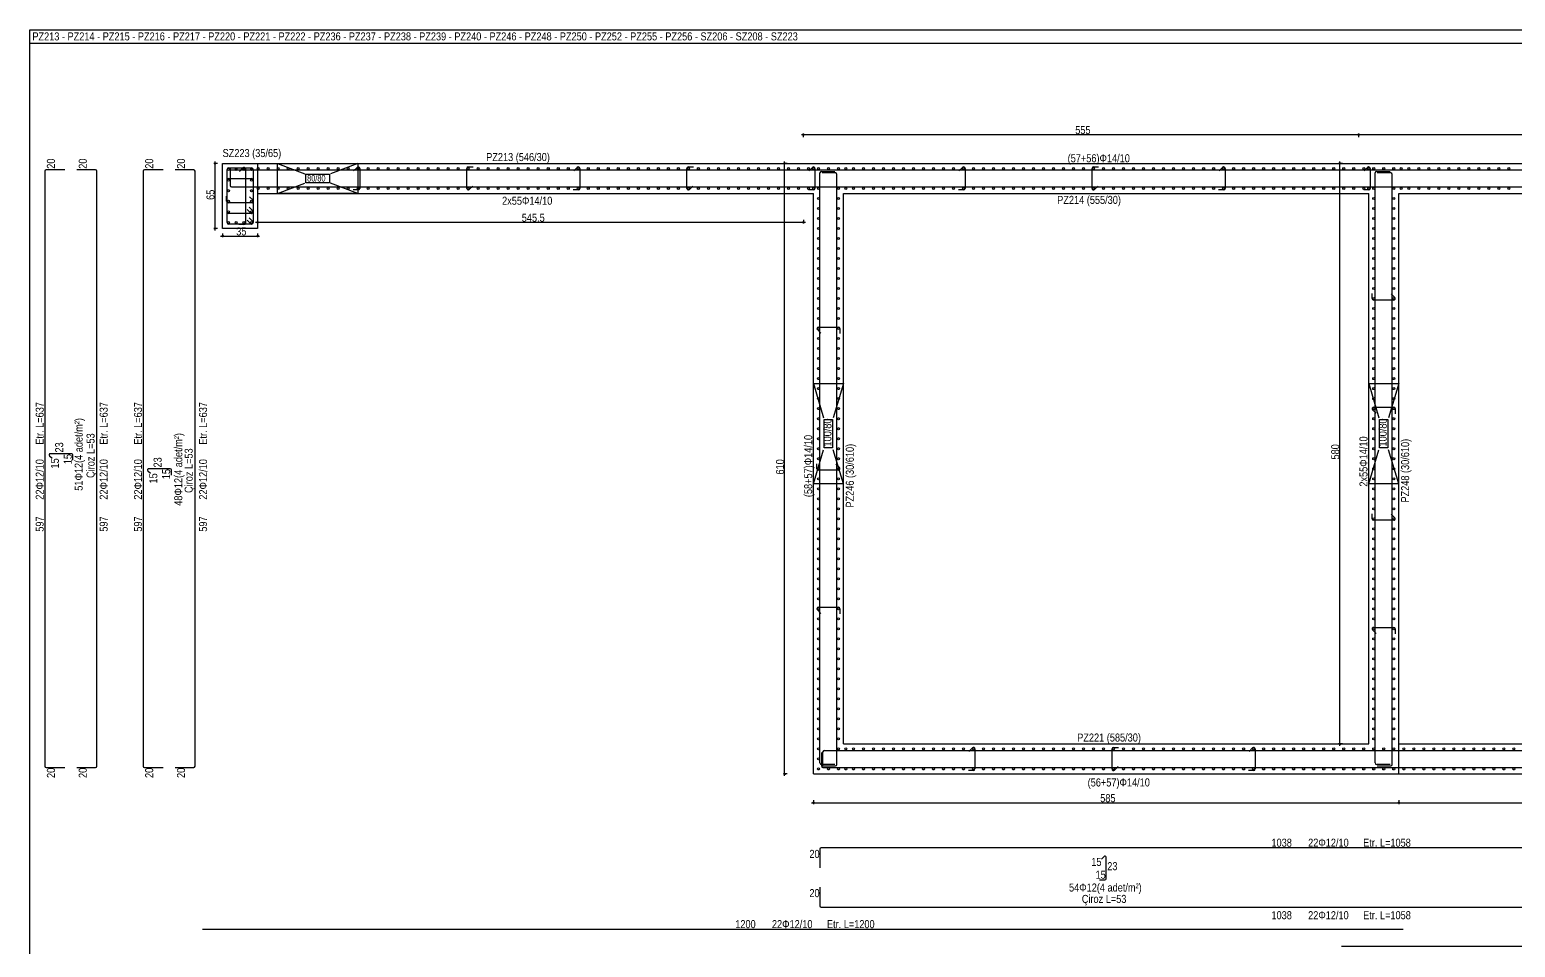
# Model space of a CAD drawing. Header units: metres. Extents: x 419734 to 420376, y 4564732 to 4565123.
# Drawn here: x 419856.31 to 419893.43, y 4565003.9 to 4565026.82 of the extents above; entities that cross this region are included whole.
import ezdxf

# ---------------------------------------------------------------- set-up
doc = ezdxf.new("R2010")
doc.units = ezdxf.units.M
for name, color, linetype in [('SW_DIM', 33, 'Continuous'), ('SW_MAGRONE', 2, 'Continuous'), ('SW_REINFORCEMENT', 7, 'Continuous'), ('SW_TABLE', 7, 'Continuous'), ('SW_Tondini', 1, 'Continuous'), ('SW_TXT_TESTI', 1, 'Continuous')]:
    doc.layers.add(name, color=color, linetype=linetype)
doc.styles.add('SWS', font='ARIALN.TTF')

msp = doc.modelspace()

# ---------------------------------------------------------------- linework, layer by layer
at = {"layer": 'SW_DIM', "ltscale": 0.5}
for points in [[(419875.64743, 4565024.13426), (419875.64743, 4565024.22801)], [(419889.52243, 4565024.13426), (419889.52243, 4565024.22801)], [(419875.59743, 4565024.19676), (419912.32243, 4565024.19676)], [(419860.94691, 4565021.80176), (419860.94691, 4565023.52676)], [(419875.17691, 4565008.17676), (419875.17691, 4565023.52676)], [(419889.05191, 4565008.92676), (419889.05191, 4565023.52676)], [(419861.00941, 4565023.47676), (419860.91566, 4565023.47676)], [(419875.23941, 4565023.47676), (419875.14566, 4565023.47676)], [(419889.11441, 4565023.47676), (419889.02066, 4565023.47676)], [(419861.95941, 4565022.00676), (419875.69743, 4565022.00676)], [(419875.64743, 4565022.06926), (419875.64743, 4565021.97551)], [(419861.00941, 4565021.85176), (419860.91566, 4565021.85176)], [(419861.08441, 4565021.66426), (419862.05941, 4565021.66426)], [(419861.13441, 4565021.72676), (419861.13441, 4565021.63301)], [(419862.00941, 4565021.72676), (419862.00941, 4565021.63301)], [(419889.11441, 4565008.97676), (419889.02066, 4565008.97676)]]:
    msp.add_lwpolyline(points, dxfattribs=at)
at = {"layer": 'SW_DIM', "ltscale": 0.5, "flags": 128}
for points in [[(419875.23941, 4565008.22676), (419875.14566, 4565008.22676)], [(419875.89691, 4565007.56926), (419875.89691, 4565007.47551)], [(419890.52191, 4565007.56926), (419890.52191, 4565007.47551)], [(419875.84691, 4565007.50676), (419913.32191, 4565007.50676)]]:
    msp.add_lwpolyline(points, dxfattribs=at)
at = {"layer": 'SW_DIM', "ltscale": 0.5}
for centre in [(419875.64743, 4565024.19676), (419889.52243, 4565024.19676), (419860.94691, 4565023.47676), (419875.17691, 4565023.47676), (419889.05191, 4565023.47676), (419875.64743, 4565022.00676), (419860.94691, 4565021.85176), (419861.13441, 4565021.66426), (419862.00941, 4565021.66426), (419889.05191, 4565008.97676), (419875.17691, 4565008.22676), (419875.89691, 4565007.50676), (419890.52191, 4565007.50676)]:
    msp.add_circle(centre, 0.01875, dxfattribs=at)
at = {"layer": 'SW_MAGRONE'}
for points in [[(419861.13441, 4565023.47676), (419862.00941, 4565023.47676)], [(419861.13441, 4565021.85176), (419861.13441, 4565023.47676)], [(419862.00941, 4565023.47676), (419862.00941, 4565021.85176)], [(419862.00941, 4565023.47676), (419875.64743, 4565023.47676)], [(419862.50941, 4565023.47676), (419864.50941, 4565023.47676)], [(419862.50941, 4565022.72676), (419862.50941, 4565023.47676)], [(419862.50941, 4565023.47676), (419863.18941, 4565023.22176)], [(419863.2172, 4565023.20676), (419863.80162, 4565023.20676)], [(419863.2172, 4565022.99676), (419863.2172, 4565023.20676)], [(419863.80162, 4565023.20676), (419863.80162, 4565022.99676)], [(419864.50941, 4565023.47676), (419863.82941, 4565023.22176)], [(419864.50941, 4565023.47676), (419864.50941, 4565022.72676)], [(419875.64743, 4565023.47676), (419912.52191, 4565023.47676)], [(419862.50941, 4565022.72676), (419863.18941, 4565022.98176)], [(419863.80162, 4565022.99676), (419863.2172, 4565022.99676)], [(419864.50941, 4565022.72676), (419863.82941, 4565022.98176)], [(419862.00941, 4565022.72676), (419875.64743, 4565022.72676)], [(419864.50941, 4565022.72676), (419862.50941, 4565022.72676)], [(419875.64743, 4565022.72676), (419875.89691, 4565022.72676)], [(419875.89691, 4565008.22676), (419875.89691, 4565022.72676)], [(419876.64691, 4565022.72676), (419889.77191, 4565022.72676)], [(419876.64691, 4565008.97676), (419876.64691, 4565022.72676)], [(419889.77191, 4565008.97676), (419889.77191, 4565022.72676)], [(419890.52191, 4565022.72676), (419901.14691, 4565022.72676)], [(419890.52191, 4565008.22676), (419890.52191, 4565022.72676)], [(419862.00941, 4565022.06926), (419862.00941, 4565021.97551)], [(419862.00941, 4565021.85176), (419861.13441, 4565021.85176)], [(419875.89691, 4565017.97676), (419876.64691, 4565017.97676)], [(419875.89691, 4565017.97676), (419876.15191, 4565017.12676)], [(419876.64691, 4565017.97676), (419876.39191, 4565017.12676)], [(419889.77191, 4565017.97676), (419890.52191, 4565017.97676)], [(419889.77191, 4565017.97676), (419890.02691, 4565017.12676)], [(419890.52191, 4565017.97676), (419890.26691, 4565017.12676)], [(419876.16691, 4565016.37629), (419876.16691, 4565017.07724)], [(419876.16691, 4565017.07724), (419876.37691, 4565017.07724)], [(419876.37691, 4565017.07724), (419876.37691, 4565016.37629)], [(419890.04191, 4565016.37629), (419890.04191, 4565017.07724)], [(419890.04191, 4565017.07724), (419890.25191, 4565017.07724)], [(419890.25191, 4565017.07724), (419890.25191, 4565016.37629)], [(419875.89691, 4565015.47676), (419876.15191, 4565016.32676)], [(419876.37691, 4565016.37629), (419876.16691, 4565016.37629)], [(419876.64691, 4565015.47676), (419876.39191, 4565016.32676)], [(419889.77191, 4565015.47676), (419890.02691, 4565016.32676)], [(419890.25191, 4565016.37629), (419890.04191, 4565016.37629)], [(419890.52191, 4565015.47676), (419890.26691, 4565016.32676)], [(419876.64691, 4565015.47676), (419875.89691, 4565015.47676)], [(419890.52191, 4565015.47676), (419889.77191, 4565015.47676)], [(419876.64691, 4565008.97676), (419889.77191, 4565008.97676)], [(419890.52191, 4565008.97676), (419901.14691, 4565008.97676)], [(419875.89691, 4565008.22676), (419913.27191, 4565008.22676)]]:
    msp.add_lwpolyline(points, dxfattribs=at)
msp.add_circle((419862.00941, 4565022.00676), 0.01875, dxfattribs=at)
at = {"layer": 'SW_REINFORCEMENT', "color": 7, "ltscale": 0.05, "flags": 128}
for points in [[(419856.69441, 4565023.28426), (419856.69441, 4565008.41926)], [(419857.19441, 4565023.31426), (419856.72441, 4565023.31426)], [(419857.95941, 4565023.31426), (419857.48941, 4565023.31426)], [(419857.98941, 4565008.41926), (419857.98941, 4565023.28426)], [(419859.1498, 4565023.28426), (419859.1498, 4565008.41926)], [(419859.6498, 4565023.31426), (419859.1798, 4565023.31426)], [(419860.4148, 4565023.31426), (419859.9448, 4565023.31426)], [(419860.4448, 4565008.41926), (419860.4448, 4565023.28426)], [(419861.24691, 4565022.00176), (419861.24691, 4565023.32676)], [(419861.28441, 4565023.36426), (419861.85941, 4565023.36426)], [(419861.32191, 4565023.36426), (419861.32191, 4565022.92676)], [(419861.35131, 4565023.31426), (419890.63441, 4565023.31426)], [(419861.55284, 4565023.27739), (419861.64123, 4565023.36578)], [(419861.70524, 4565023.33926), (419861.70524, 4565021.98926)], [(419861.89691, 4565023.32676), (419861.89691, 4565022.26676)], [(419864.40752, 4565023.28989), (419864.49591, 4565023.37828)], [(419864.55993, 4565023.35176), (419864.55993, 4565022.85176)], [(419867.23493, 4565022.85176), (419867.23493, 4565023.35176)], [(419867.27243, 4565023.38926), (419867.39743, 4565023.38926)], [(419869.90752, 4565023.28989), (419869.99591, 4565023.37828)], [(419870.05993, 4565023.35176), (419870.05993, 4565022.85176)], [(419872.73493, 4565022.85176), (419872.73493, 4565023.35176)], [(419872.77243, 4565023.38926), (419872.89743, 4565023.38926)], [(419875.78226, 4565023.28989), (419875.87065, 4565023.37828)], [(419875.93467, 4565023.35176), (419875.93467, 4565022.85176)], [(419876.05941, 4565008.50176), (419876.05941, 4565023.23926)], [(419876.09691, 4565023.27676), (419876.43191, 4565023.27676)], [(419876.44691, 4565023.23926), (419876.11191, 4565023.23926)], [(419876.48441, 4565008.46426), (419876.48441, 4565023.20176)], [(419879.53252, 4565023.28989), (419879.62091, 4565023.37828)], [(419879.68493, 4565023.35176), (419879.68493, 4565022.85176)], [(419882.85993, 4565022.85176), (419882.85993, 4565023.35176)], [(419882.89743, 4565023.38926), (419883.02243, 4565023.38926)], [(419886.03252, 4565023.28989), (419886.12091, 4565023.37828)], [(419886.18493, 4565023.35176), (419886.18493, 4565022.85176)], [(419889.09126, 4565023.31426), (419913.1315, 4565023.31426)], [(419889.65726, 4565023.28989), (419889.74565, 4565023.37828)], [(419889.80967, 4565023.35176), (419889.80967, 4565022.85176)], [(419889.93441, 4565008.50176), (419889.93441, 4565023.23926)], [(419889.97191, 4565023.27676), (419890.30691, 4565023.27676)], [(419890.32191, 4565023.23926), (419889.98691, 4565023.23926)], [(419890.35941, 4565008.46426), (419890.35941, 4565023.20176)], [(419861.28441, 4565023.09926), (419861.85941, 4565023.09926)], [(419861.35941, 4565022.88926), (419884.67465, 4565022.88926)], [(419861.89691, 4565023.06176), (419861.89691, 4565022.00176)], [(419864.52243, 4565022.81426), (419864.39743, 4565022.81426)], [(419867.38733, 4565022.91364), (419867.29895, 4565022.82525)], [(419870.02243, 4565022.81426), (419869.89743, 4565022.81426)], [(419872.88733, 4565022.91364), (419872.79895, 4565022.82525)], [(419875.89717, 4565022.81426), (419875.77217, 4565022.81426)], [(419879.64743, 4565022.81426), (419879.52243, 4565022.81426)], [(419883.01233, 4565022.91364), (419882.92395, 4565022.82525)], [(419883.1315, 4565022.88926), (419913.1315, 4565022.88926)], [(419886.14743, 4565022.81426), (419886.02243, 4565022.81426)], [(419889.77217, 4565022.81426), (419889.64717, 4565022.81426)], [(419861.23441, 4565022.53176), (419861.23441, 4565022.65676)], [(419861.87191, 4565022.49426), (419861.27191, 4565022.49426)], [(419861.79754, 4565022.38167), (419861.88593, 4565022.29328)], [(419861.81004, 4565022.64667), (419861.89843, 4565022.55828)], [(419861.85941, 4565022.22926), (419861.28441, 4565022.22926)], [(419861.83289, 4565022.24025), (419861.74451, 4565022.32864)], [(419861.83289, 4565021.97525), (419861.74451, 4565022.06364)], [(419861.79754, 4565022.11667), (419861.88593, 4565022.02828)], [(419861.85941, 4565021.96426), (419861.28441, 4565021.96426)], [(419861.66774, 4565021.95176), (419861.54274, 4565021.95176)], [(419889.85941, 4565020.10176), (419889.85941, 4565020.22676)], [(419890.33504, 4565020.21667), (419890.42343, 4565020.12828)], [(419890.39691, 4565020.06426), (419889.89691, 4565020.06426)], [(419876.08378, 4565019.23686), (419875.99539, 4565019.32525)], [(419876.02191, 4565019.38926), (419876.52191, 4565019.38926)], [(419876.55941, 4565019.35176), (419876.55941, 4565019.22676)], [(419889.95878, 4565017.23686), (419889.87039, 4565017.32525)], [(419889.89691, 4565017.38926), (419890.39691, 4565017.38926)], [(419890.43441, 4565017.35176), (419890.43441, 4565017.22676)], [(419856.80783, 4565016.17555), (419856.87152, 4565016.11186)], [(419857.36412, 4565016.22676), (419856.82904, 4565016.22676)], [(419857.39412, 4565016.06426), (419857.39412, 4565016.19676)], [(419859.26743, 4565015.80055), (419859.33112, 4565015.73686)], [(419859.82371, 4565015.85176), (419859.28864, 4565015.85176)], [(419859.85371, 4565015.68926), (419859.85371, 4565015.82176)], [(419875.98441, 4565015.85176), (419875.98441, 4565015.97676)], [(419876.52191, 4565015.81426), (419876.02191, 4565015.81426)], [(419876.46004, 4565015.96667), (419876.54843, 4565015.87828)], [(419889.85941, 4565014.60176), (419889.85941, 4565014.72676)], [(419890.33504, 4565014.71667), (419890.42343, 4565014.62828)], [(419890.39691, 4565014.56426), (419889.89691, 4565014.56426)], [(419876.02191, 4565012.38926), (419876.52191, 4565012.38926)], [(419876.55941, 4565012.35176), (419876.55941, 4565012.22676)], [(419876.08378, 4565012.23686), (419875.99539, 4565012.32525)], [(419889.95878, 4565011.73686), (419889.87039, 4565011.82525)], [(419889.89691, 4565011.88926), (419890.39691, 4565011.88926)], [(419890.43441, 4565011.85176), (419890.43441, 4565011.72676)], [(419876.09691, 4565008.76176), (419876.09691, 4565008.42676)], [(419876.13441, 4565008.44176), (419876.13441, 4565008.77676)], [(419876.17191, 4565008.81426), (419913.03441, 4565008.81426)], [(419879.78201, 4565008.78989), (419879.87039, 4565008.87828)], [(419879.93441, 4565008.85176), (419879.93441, 4565008.35176)], [(419883.35941, 4565008.35176), (419883.35941, 4565008.85176)], [(419883.39691, 4565008.88926), (419883.52191, 4565008.88926)], [(419886.78201, 4565008.78989), (419886.87039, 4565008.87828)], [(419886.93441, 4565008.85176), (419886.93441, 4565008.35176)], [(419856.72441, 4565008.38926), (419857.19441, 4565008.38926)], [(419857.48941, 4565008.38926), (419857.95941, 4565008.38926)], [(419859.1798, 4565008.38926), (419859.6498, 4565008.38926)], [(419859.9448, 4565008.38926), (419860.4148, 4565008.38926)], [(419876.43191, 4565008.46426), (419876.09691, 4565008.46426)], [(419876.11191, 4565008.42676), (419876.44691, 4565008.42676)], [(419876.13441, 4565008.38926), (419912.99691, 4565008.38926)], [(419879.89691, 4565008.31426), (419879.77191, 4565008.31426)], [(419883.51182, 4565008.41364), (419883.42343, 4565008.32525)], [(419886.89691, 4565008.31426), (419886.77191, 4565008.31426)], [(419890.30691, 4565008.46426), (419889.97191, 4565008.46426)], [(419889.98691, 4565008.42676), (419890.32191, 4565008.42676)], [(419876.05941, 4565006.34986), (419876.05941, 4565005.87986)], [(419902.00599, 4565006.37986), (419876.08941, 4565006.37986)], [(419883.1582, 4565006.16604), (419883.09451, 4565006.10235)], [(419883.20941, 4565005.60975), (419883.20941, 4565006.14483)], [(419876.05941, 4565005.4004), (419876.05941, 4565004.9304)], [(419883.04691, 4565005.57975), (419883.17941, 4565005.57975)], [(419876.08941, 4565004.9004), (419902.00599, 4565004.9004)], [(419890.63441, 4565004.3454), (419860.63441, 4565004.3454)], [(419913.1315, 4565003.9183), (419889.09126, 4565003.9183)]]:
    msp.add_lwpolyline(points, dxfattribs=at)
at = {"layer": 'SW_REINFORCEMENT', "color": 7, "ltscale": 0.05}
for centre, radius, start, end in [((419856.72441, 4565023.28426), 0.03, 90, 180), ((419857.95941, 4565023.28426), 0.03, 0, 90), ((419859.1798, 4565023.28426), 0.03, 90, 180), ((419860.4148, 4565023.28426), 0.03, 0, 90), ((419861.28441, 4565023.32676), 0.0375, 90, 180), ((419861.66774, 4565023.33926), 0.0375, 0, 135), ((419861.85941, 4565023.32676), 0.0375, 0, 90), ((419864.52243, 4565023.35176), 0.0375, 0, 135), ((419867.27243, 4565023.35176), 0.0375, 90, 180), ((419870.02243, 4565023.35176), 0.0375, 0, 135), ((419872.77243, 4565023.35176), 0.0375, 90, 180), ((419875.89717, 4565023.35176), 0.0375, 0, 135), ((419876.09691, 4565023.23926), 0.0375, 90, 180), ((419876.44691, 4565023.20176), 0.0375, 0, 90), ((419879.64743, 4565023.35176), 0.0375, 0, 135), ((419882.89743, 4565023.35176), 0.0375, 90, 180), ((419886.14743, 4565023.35176), 0.0375, 0, 135), ((419889.77217, 4565023.35176), 0.0375, 0, 135), ((419889.97191, 4565023.23926), 0.0375, 90, 180), ((419890.32191, 4565023.20176), 0.0375, 0, 90), ((419861.28441, 4565023.06176), 0.0375, 90, 180), ((419861.35941, 4565022.92676), 0.0375, 180, 270), ((419861.85941, 4565023.06176), 0.0375, 0, 90), ((419864.52243, 4565022.85176), 0.0375, 270, 0), ((419867.27243, 4565022.85176), 0.0375, 180, 315), ((419870.02243, 4565022.85176), 0.0375, 270, 0), ((419872.77243, 4565022.85176), 0.0375, 180, 315), ((419875.89717, 4565022.85176), 0.0375, 270, 0), ((419879.64743, 4565022.85176), 0.0375, 270, 0), ((419882.89743, 4565022.85176), 0.0375, 180, 315), ((419886.14743, 4565022.85176), 0.0375, 270, 0), ((419889.77217, 4565022.85176), 0.0375, 270, 0), ((419861.27191, 4565022.53176), 0.0375, 180, 270), ((419861.87191, 4565022.53176), 0.0375, 270, 45), ((419861.28441, 4565022.26676), 0.0375, 180, 270), ((419861.28441, 4565022.00176), 0.0375, 180, 270), ((419861.85941, 4565022.26676), 0.0375, 225, 44.999973), ((419861.85941, 4565022.00176), 0.0375, 225, 44.999973), ((419861.66774, 4565021.98926), 0.0375, 270, 0), ((419889.89691, 4565020.10176), 0.0375, 180, 270), ((419890.39691, 4565020.10176), 0.0375, 270, 45), ((419876.02191, 4565019.35176), 0.0375, 90, 225), ((419876.52191, 4565019.35176), 0.0375, 0, 90), ((419889.89691, 4565017.35176), 0.0375, 90, 225), ((419890.39691, 4565017.35176), 0.0375, 0, 90), ((419856.82904, 4565016.19676), 0.03, 90, 225), ((419857.36412, 4565016.19676), 0.03, 0, 90), ((419859.28864, 4565015.82176), 0.03, 90, 225), ((419859.82371, 4565015.82176), 0.03, 0, 90), ((419876.02191, 4565015.85176), 0.0375, 180, 270), ((419876.52191, 4565015.85176), 0.0375, 270, 45), ((419889.89691, 4565014.60176), 0.0375, 180, 270), ((419890.39691, 4565014.60176), 0.0375, 270, 45), ((419876.02191, 4565012.35176), 0.0375, 90, 225), ((419876.52191, 4565012.35176), 0.0375, 0, 90), ((419889.89691, 4565011.85176), 0.0375, 90, 225), ((419890.39691, 4565011.85176), 0.0375, 0, 90), ((419876.17191, 4565008.77676), 0.0375, 90, 180), ((419879.89691, 4565008.85176), 0.0375, 0, 135), ((419883.39691, 4565008.85176), 0.0375, 90, 180), ((419886.89691, 4565008.85176), 0.0375, 0, 135), ((419856.72441, 4565008.41926), 0.03, 180, 270), ((419857.95941, 4565008.41926), 0.03, 270, 0), ((419859.1798, 4565008.41926), 0.03, 180, 270), ((419860.4148, 4565008.41926), 0.03, 270, 0), ((419876.09691, 4565008.50176), 0.0375, 180, 270), ((419876.13441, 4565008.42676), 0.0375, 180, 270), ((419876.44691, 4565008.46426), 0.0375, 270, 0), ((419879.89691, 4565008.35176), 0.0375, 270, 0), ((419883.39691, 4565008.35176), 0.0375, 180, 315), ((419886.89691, 4565008.35176), 0.0375, 270, 0), ((419889.97191, 4565008.50176), 0.0375, 180, 270), ((419890.32191, 4565008.46426), 0.0375, 270, 0), ((419876.08941, 4565006.34986), 0.03, 90, 180), ((419883.17941, 4565006.14483), 0.03, 0, 135), ((419883.17941, 4565005.60975), 0.03, 270, 0), ((419876.08941, 4565004.9304), 0.03, 180, 270)]:
    msp.add_arc(centre, radius, start, end, dxfattribs=at)
at = {"layer": 'SW_TABLE'}
for points in [[(419856.31441, 4564985.48508), (419856.31441, 4565026.8176)], [(419856.31441, 4565026.8176), (419931.44942, 4565026.8176)], [(419856.31441, 4565026.48426), (419931.44942, 4565026.48426)]]:
    msp.add_lwpolyline(points, dxfattribs=at)
at = {"layer": 'SW_Tondini'}
for centre in [(419861.28441, 4565023.32676), (419861.47608, 4565023.32676), (419861.66774, 4565023.32676), (419861.85941, 4565023.32676), (419862.02243, 4565023.35176), (419862.27243, 4565023.35176), (419862.52243, 4565023.35176), (419862.77243, 4565023.35176), (419863.02243, 4565023.35176), (419863.27243, 4565023.35176), (419863.52243, 4565023.35176), (419863.77243, 4565023.35176), (419864.02243, 4565023.35176), (419864.27243, 4565023.35176), (419864.52243, 4565023.35176), (419864.77243, 4565023.35176), (419865.02243, 4565023.35176), (419865.27243, 4565023.35176), (419865.52243, 4565023.35176), (419865.77243, 4565023.35176), (419866.02243, 4565023.35176), (419866.27243, 4565023.35176), (419866.52243, 4565023.35176), (419866.77243, 4565023.35176), (419867.02243, 4565023.35176), (419867.27243, 4565023.35176), (419867.52243, 4565023.35176), (419867.77243, 4565023.35176), (419868.02243, 4565023.35176), (419868.27243, 4565023.35176), (419868.52243, 4565023.35176), (419868.77243, 4565023.35176), (419869.02243, 4565023.35176), (419869.27243, 4565023.35176), (419869.52243, 4565023.35176), (419869.77243, 4565023.35176), (419870.02243, 4565023.35176), (419870.27243, 4565023.35176), (419870.52243, 4565023.35176), (419870.77243, 4565023.35176), (419871.02243, 4565023.35176), (419871.27243, 4565023.35176), (419871.52243, 4565023.35176), (419871.77243, 4565023.35176), (419872.02243, 4565023.35176), (419872.27243, 4565023.35176), (419872.52243, 4565023.35176), (419872.77243, 4565023.35176), (419873.02243, 4565023.35176), (419873.27243, 4565023.35176), (419873.52243, 4565023.35176), (419873.77243, 4565023.35176), (419874.02243, 4565023.35176), (419874.27243, 4565023.35176), (419874.52243, 4565023.35176), (419874.77243, 4565023.35176), (419875.02243, 4565023.35176), (419875.27243, 4565023.35176), (419875.52243, 4565023.35176), (419875.77243, 4565023.35176), (419875.89717, 4565023.35176), (419876.02191, 4565023.35176), (419876.27191, 4565023.35176), (419876.52191, 4565023.35176), (419876.70967, 4565023.35176), (419876.89743, 4565023.35176), (419877.14743, 4565023.35176), (419877.39743, 4565023.35176), (419877.64743, 4565023.35176), (419877.89743, 4565023.35176), (419878.14743, 4565023.35176), (419878.39743, 4565023.35176), (419878.64743, 4565023.35176), (419878.89743, 4565023.35176), (419879.14743, 4565023.35176), (419879.39743, 4565023.35176), (419879.64743, 4565023.35176), (419879.89743, 4565023.35176), (419880.14743, 4565023.35176), (419880.39743, 4565023.35176), (419880.64743, 4565023.35176), (419880.89743, 4565023.35176), (419881.14743, 4565023.35176), (419881.39743, 4565023.35176), (419881.64743, 4565023.35176), (419881.89743, 4565023.35176), (419882.14743, 4565023.35176), (419882.39743, 4565023.35176), (419882.64743, 4565023.35176), (419882.89743, 4565023.35176), (419883.14743, 4565023.35176), (419883.39743, 4565023.35176), (419883.64743, 4565023.35176), (419883.89743, 4565023.35176), (419884.14743, 4565023.35176), (419884.39743, 4565023.35176), (419884.64743, 4565023.35176), (419884.89743, 4565023.35176), (419885.14743, 4565023.35176), (419885.39743, 4565023.35176), (419885.64743, 4565023.35176), (419885.89743, 4565023.35176), (419886.14743, 4565023.35176), (419886.39743, 4565023.35176), (419886.64743, 4565023.35176), (419886.89743, 4565023.35176), (419887.14743, 4565023.35176), (419887.39743, 4565023.35176), (419887.64743, 4565023.35176), (419887.89743, 4565023.35176), (419888.14743, 4565023.35176), (419888.39743, 4565023.35176), (419888.64743, 4565023.35176), (419888.89743, 4565023.35176), (419889.14743, 4565023.35176), (419889.39743, 4565023.35176), (419889.64743, 4565023.35176), (419889.77217, 4565023.35176), (419889.89691, 4565023.35176), (419890.14691, 4565023.35176), (419890.39691, 4565023.35176), (419890.58467, 4565023.35176), (419890.77243, 4565023.35176), (419891.02243, 4565023.35176), (419891.27243, 4565023.35176), (419891.52243, 4565023.35176), (419891.77243, 4565023.35176), (419892.02243, 4565023.35176), (419892.27243, 4565023.35176), (419892.52243, 4565023.35176), (419892.77243, 4565023.35176), (419893.02243, 4565023.35176), (419893.27243, 4565023.35176), (419861.28441, 4565023.06176), (419861.28441, 4565022.79676), (419861.85941, 4565023.06176), (419861.85941, 4565022.79676), (419862.02243, 4565022.85176), (419862.27243, 4565022.85176), (419862.52243, 4565022.85176), (419862.77243, 4565022.85176), (419863.02243, 4565022.85176), (419863.27243, 4565022.85176), (419863.52243, 4565022.85176), (419863.77243, 4565022.85176), (419864.02243, 4565022.85176), (419864.27243, 4565022.85176), (419864.52243, 4565022.85176), (419864.77243, 4565022.85176), (419865.02243, 4565022.85176), (419865.27243, 4565022.85176), (419865.52243, 4565022.85176), (419865.77243, 4565022.85176), (419866.02243, 4565022.85176), (419866.27243, 4565022.85176), (419866.52243, 4565022.85176), (419866.77243, 4565022.85176), (419867.02243, 4565022.85176), (419867.27243, 4565022.85176), (419867.52243, 4565022.85176), (419867.77243, 4565022.85176), (419868.02243, 4565022.85176), (419868.27243, 4565022.85176), (419868.52243, 4565022.85176), (419868.77243, 4565022.85176), (419869.02243, 4565022.85176), (419869.27243, 4565022.85176), (419869.52243, 4565022.85176), (419869.77243, 4565022.85176), (419870.02243, 4565022.85176), (419870.27243, 4565022.85176), (419870.52243, 4565022.85176), (419870.77243, 4565022.85176), (419871.02243, 4565022.85176), (419871.27243, 4565022.85176), (419871.52243, 4565022.85176), (419871.77243, 4565022.85176), (419872.02243, 4565022.85176), (419872.27243, 4565022.85176), (419872.52243, 4565022.85176), (419872.77243, 4565022.85176), (419873.02243, 4565022.85176), (419873.27243, 4565022.85176), (419873.52243, 4565022.85176), (419873.77243, 4565022.85176), (419874.02243, 4565022.85176), (419874.27243, 4565022.85176), (419874.52243, 4565022.85176), (419874.77243, 4565022.85176), (419875.02243, 4565022.85176), (419875.27243, 4565022.85176), (419875.52243, 4565022.85176), (419875.77243, 4565022.85176), (419875.89717, 4565022.85176), (419876.02191, 4565022.85176), (419876.52191, 4565022.85176), (419876.70967, 4565022.85176), (419876.89743, 4565022.85176), (419877.14743, 4565022.85176), (419877.39743, 4565022.85176), (419877.64743, 4565022.85176), (419877.89743, 4565022.85176), (419878.14743, 4565022.85176), (419878.39743, 4565022.85176), (419878.64743, 4565022.85176), (419878.89743, 4565022.85176), (419879.14743, 4565022.85176), (419879.39743, 4565022.85176), (419879.64743, 4565022.85176), (419879.89743, 4565022.85176), (419880.14743, 4565022.85176), (419880.39743, 4565022.85176), (419880.64743, 4565022.85176), (419880.89743, 4565022.85176), (419881.14743, 4565022.85176), (419881.39743, 4565022.85176), (419881.64743, 4565022.85176), (419881.89743, 4565022.85176), (419882.14743, 4565022.85176), (419882.39743, 4565022.85176), (419882.64743, 4565022.85176), (419882.89743, 4565022.85176), (419883.14743, 4565022.85176), (419883.39743, 4565022.85176), (419883.64743, 4565022.85176), (419883.89743, 4565022.85176), (419884.14743, 4565022.85176), (419884.39743, 4565022.85176), (419884.64743, 4565022.85176), (419884.89743, 4565022.85176), (419885.14743, 4565022.85176), (419885.39743, 4565022.85176), (419885.64743, 4565022.85176), (419885.89743, 4565022.85176), (419886.14743, 4565022.85176), (419886.39743, 4565022.85176), (419886.64743, 4565022.85176), (419886.89743, 4565022.85176), (419887.14743, 4565022.85176), (419887.39743, 4565022.85176), (419887.64743, 4565022.85176), (419887.89743, 4565022.85176), (419888.14743, 4565022.85176), (419888.39743, 4565022.85176), (419888.64743, 4565022.85176), (419888.89743, 4565022.85176), (419889.14743, 4565022.85176), (419889.39743, 4565022.85176), (419889.64743, 4565022.85176), (419889.77217, 4565022.85176), (419889.89691, 4565022.85176), (419890.39691, 4565022.85176), (419890.58467, 4565022.85176), (419890.77243, 4565022.85176), (419891.02243, 4565022.85176), (419891.27243, 4565022.85176), (419891.52243, 4565022.85176), (419891.77243, 4565022.85176), (419892.02243, 4565022.85176), (419892.27243, 4565022.85176), (419892.52243, 4565022.85176), (419892.77243, 4565022.85176), (419893.02243, 4565022.85176), (419893.27243, 4565022.85176), (419861.28441, 4565022.53176), (419861.85941, 4565022.53176), (419876.02191, 4565022.60176), (419876.02191, 4565022.35176), (419876.52191, 4565022.60176), (419876.52191, 4565022.35176), (419889.89691, 4565022.60176), (419889.89691, 4565022.35176), (419890.39691, 4565022.60176), (419890.39691, 4565022.35176), (419861.28441, 4565022.26676), (419861.28441, 4565022.00176), (419861.47608, 4565022.00176), (419861.66774, 4565022.00176), (419861.85941, 4565022.26676), (419861.85941, 4565022.00176), (419876.02191, 4565022.10176), (419876.52191, 4565022.10176), (419889.89691, 4565022.10176), (419890.39691, 4565022.10176), (419876.02191, 4565021.85176), (419876.52191, 4565021.85176), (419889.89691, 4565021.85176), (419890.39691, 4565021.85176), (419876.02191, 4565021.60176), (419876.02191, 4565021.35176), (419876.52191, 4565021.60176), (419876.52191, 4565021.35176), (419889.89691, 4565021.60176), (419889.89691, 4565021.35176), (419890.39691, 4565021.60176), (419890.39691, 4565021.35176), (419876.02191, 4565021.10176), (419876.52191, 4565021.10176), (419889.89691, 4565021.10176), (419890.39691, 4565021.10176), (419876.02191, 4565020.85176), (419876.02191, 4565020.60176), (419876.52191, 4565020.85176), (419876.52191, 4565020.60176), (419889.89691, 4565020.85176), (419889.89691, 4565020.60176), (419890.39691, 4565020.85176), (419890.39691, 4565020.60176), (419876.02191, 4565020.35176), (419876.52191, 4565020.35176), (419889.89691, 4565020.35176), (419890.39691, 4565020.35176), (419876.02191, 4565020.10176), (419876.02191, 4565019.85176), (419876.52191, 4565020.10176), (419876.52191, 4565019.85176), (419889.89691, 4565020.10176), (419889.89691, 4565019.85176), (419890.39691, 4565020.10176), (419890.39691, 4565019.85176), (419876.02191, 4565019.60176), (419876.52191, 4565019.60176), (419889.89691, 4565019.60176), (419890.39691, 4565019.60176), (419876.02191, 4565019.35176), (419876.02191, 4565019.10176), (419876.52191, 4565019.35176), (419876.52191, 4565019.10176), (419889.89691, 4565019.35176), (419889.89691, 4565019.10176), (419890.39691, 4565019.35176), (419890.39691, 4565019.10176), (419876.02191, 4565018.85176), (419876.52191, 4565018.85176), (419889.89691, 4565018.85176), (419890.39691, 4565018.85176), (419876.02191, 4565018.60176), (419876.02191, 4565018.35176), (419876.52191, 4565018.60176), (419876.52191, 4565018.35176), (419889.89691, 4565018.60176), (419889.89691, 4565018.35176), (419890.39691, 4565018.60176), (419890.39691, 4565018.35176), (419876.02191, 4565018.10176), (419876.52191, 4565018.10176), (419889.89691, 4565018.10176), (419890.39691, 4565018.10176), (419876.02191, 4565017.85176), (419876.02191, 4565017.60176), (419876.52191, 4565017.85176), (419876.52191, 4565017.60176), (419889.89691, 4565017.85176), (419889.89691, 4565017.60176), (419890.39691, 4565017.85176), (419890.39691, 4565017.60176), (419876.02191, 4565017.35176), (419876.52191, 4565017.35176), (419889.89691, 4565017.35176), (419890.39691, 4565017.35176), (419876.02191, 4565017.10176), (419876.02191, 4565016.85176), (419876.52191, 4565017.10176), (419876.52191, 4565016.85176), (419889.89691, 4565017.10176), (419889.89691, 4565016.85176), (419890.39691, 4565017.10176), (419890.39691, 4565016.85176), (419876.02191, 4565016.60176), (419876.52191, 4565016.60176), (419889.89691, 4565016.60176), (419890.39691, 4565016.60176), (419876.02191, 4565016.35176), (419876.02191, 4565016.10176), (419876.52191, 4565016.35176), (419876.52191, 4565016.10176), (419889.89691, 4565016.35176), (419889.89691, 4565016.10176), (419890.39691, 4565016.35176), (419890.39691, 4565016.10176), (419876.02191, 4565015.85176), (419876.52191, 4565015.85176), (419889.89691, 4565015.85176), (419890.39691, 4565015.85176), (419876.02191, 4565015.60176), (419876.02191, 4565015.35176), (419876.52191, 4565015.60176), (419876.52191, 4565015.35176), (419889.89691, 4565015.60176), (419889.89691, 4565015.35176), (419890.39691, 4565015.60176), (419890.39691, 4565015.35176), (419876.02191, 4565015.10176), (419876.52191, 4565015.10176), (419889.89691, 4565015.10176), (419890.39691, 4565015.10176), (419876.02191, 4565014.85176), (419876.02191, 4565014.60176), (419876.52191, 4565014.85176), (419876.52191, 4565014.60176), (419889.89691, 4565014.85176), (419889.89691, 4565014.60176), (419890.39691, 4565014.85176), (419890.39691, 4565014.60176), (419876.02191, 4565014.35176), (419876.52191, 4565014.35176), (419889.89691, 4565014.35176), (419890.39691, 4565014.35176), (419876.02191, 4565014.10176), (419876.02191, 4565013.85176), (419876.52191, 4565014.10176), (419876.52191, 4565013.85176), (419889.89691, 4565014.10176), (419889.89691, 4565013.85176), (419890.39691, 4565014.10176), (419890.39691, 4565013.85176), (419876.02191, 4565013.60176), (419876.52191, 4565013.60176), (419889.89691, 4565013.60176), (419890.39691, 4565013.60176), (419876.02191, 4565013.35176), (419876.02191, 4565013.10176), (419876.52191, 4565013.35176), (419876.52191, 4565013.10176), (419889.89691, 4565013.35176), (419889.89691, 4565013.10176), (419890.39691, 4565013.35176), (419890.39691, 4565013.10176), (419876.02191, 4565012.85176), (419876.52191, 4565012.85176), (419889.89691, 4565012.85176), (419890.39691, 4565012.85176), (419876.02191, 4565012.60176), (419876.02191, 4565012.35176), (419876.52191, 4565012.60176), (419876.52191, 4565012.35176), (419889.89691, 4565012.60176), (419889.89691, 4565012.35176), (419890.39691, 4565012.60176), (419890.39691, 4565012.35176), (419876.02191, 4565012.10176), (419876.52191, 4565012.10176), (419889.89691, 4565012.10176), (419890.39691, 4565012.10176), (419876.02191, 4565011.85176), (419876.02191, 4565011.60176), (419876.52191, 4565011.85176), (419876.52191, 4565011.60176), (419889.89691, 4565011.85176), (419889.89691, 4565011.60176), (419890.39691, 4565011.85176), (419890.39691, 4565011.60176), (419876.02191, 4565011.35176), (419876.52191, 4565011.35176), (419889.89691, 4565011.35176), (419890.39691, 4565011.35176), (419876.02191, 4565011.10176), (419876.02191, 4565010.85176), (419876.52191, 4565011.10176), (419876.52191, 4565010.85176), (419889.89691, 4565011.10176), (419889.89691, 4565010.85176), (419890.39691, 4565011.10176), (419890.39691, 4565010.85176), (419876.02191, 4565010.60176), (419876.52191, 4565010.60176), (419889.89691, 4565010.60176), (419890.39691, 4565010.60176), (419876.02191, 4565010.35176), (419876.02191, 4565010.10176), (419876.52191, 4565010.35176), (419876.52191, 4565010.10176), (419889.89691, 4565010.35176), (419889.89691, 4565010.10176), (419890.39691, 4565010.35176), (419890.39691, 4565010.10176), (419876.02191, 4565009.85176), (419876.52191, 4565009.85176), (419889.89691, 4565009.85176), (419890.39691, 4565009.85176), (419876.02191, 4565009.60176), (419876.52191, 4565009.60176), (419889.89691, 4565009.60176), (419890.39691, 4565009.60176), (419876.02191, 4565009.35176), (419876.02191, 4565009.10176), (419876.52191, 4565009.35176), (419876.52191, 4565009.10176), (419889.89691, 4565009.35176), (419889.89691, 4565009.10176), (419890.39691, 4565009.35176), (419890.39691, 4565009.10176), (419876.02191, 4565008.85176), (419876.52191, 4565008.85176), (419876.70941, 4565008.85176), (419876.89691, 4565008.85176), (419877.14691, 4565008.85176), (419877.39691, 4565008.85176), (419877.64691, 4565008.85176), (419877.89691, 4565008.85176), (419878.14691, 4565008.85176), (419878.39691, 4565008.85176), (419878.64691, 4565008.85176), (419878.89691, 4565008.85176), (419879.14691, 4565008.85176), (419879.39691, 4565008.85176), (419879.64691, 4565008.85176), (419879.89691, 4565008.85176), (419880.14691, 4565008.85176), (419880.39691, 4565008.85176), (419880.64691, 4565008.85176), (419880.89691, 4565008.85176), (419881.14691, 4565008.85176), (419881.39691, 4565008.85176), (419881.64691, 4565008.85176), (419881.89691, 4565008.85176), (419882.14691, 4565008.85176), (419882.39691, 4565008.85176), (419882.64691, 4565008.85176), (419882.89691, 4565008.85176), (419883.14691, 4565008.85176), (419883.39691, 4565008.85176), (419883.64691, 4565008.85176), (419883.89691, 4565008.85176), (419884.14691, 4565008.85176), (419884.39691, 4565008.85176), (419884.64691, 4565008.85176), (419884.89691, 4565008.85176), (419885.14691, 4565008.85176), (419885.39691, 4565008.85176), (419885.64691, 4565008.85176), (419885.89691, 4565008.85176), (419886.14691, 4565008.85176), (419886.39691, 4565008.85176), (419886.64691, 4565008.85176), (419886.89691, 4565008.85176), (419887.14691, 4565008.85176), (419887.39691, 4565008.85176), (419887.64691, 4565008.85176), (419887.89691, 4565008.85176), (419888.14691, 4565008.85176), (419888.39691, 4565008.85176), (419888.64691, 4565008.85176), (419888.89691, 4565008.85176), (419889.14691, 4565008.85176), (419889.39691, 4565008.85176), (419889.64691, 4565008.85176), (419889.89691, 4565008.85176), (419890.14691, 4565008.85176), (419890.39691, 4565008.85176), (419890.64691, 4565008.85176), (419890.89691, 4565008.85176), (419891.14691, 4565008.85176), (419891.39691, 4565008.85176), (419891.64691, 4565008.85176), (419891.89691, 4565008.85176), (419892.14691, 4565008.85176), (419892.39691, 4565008.85176), (419892.64691, 4565008.85176), (419892.89691, 4565008.85176), (419893.14691, 4565008.85176), (419893.39691, 4565008.85176), (419876.02191, 4565008.60176), (419876.02191, 4565008.35176), (419876.27191, 4565008.35176), (419876.52191, 4565008.35176), (419876.70941, 4565008.35176), (419876.89691, 4565008.35176), (419877.14691, 4565008.35176), (419877.39691, 4565008.35176), (419877.64691, 4565008.35176), (419877.89691, 4565008.35176), (419878.14691, 4565008.35176), (419878.39691, 4565008.35176), (419878.64691, 4565008.35176), (419878.89691, 4565008.35176), (419879.14691, 4565008.35176), (419879.39691, 4565008.35176), (419879.64691, 4565008.35176), (419879.89691, 4565008.35176), (419880.14691, 4565008.35176), (419880.39691, 4565008.35176), (419880.64691, 4565008.35176), (419880.89691, 4565008.35176), (419881.14691, 4565008.35176), (419881.39691, 4565008.35176), (419881.64691, 4565008.35176), (419881.89691, 4565008.35176), (419882.14691, 4565008.35176), (419882.39691, 4565008.35176), (419882.64691, 4565008.35176), (419882.89691, 4565008.35176), (419883.14691, 4565008.35176), (419883.39691, 4565008.35176), (419883.64691, 4565008.35176), (419883.89691, 4565008.35176), (419884.14691, 4565008.35176), (419884.39691, 4565008.35176), (419884.64691, 4565008.35176), (419884.89691, 4565008.35176), (419885.14691, 4565008.35176), (419885.39691, 4565008.35176), (419885.64691, 4565008.35176), (419885.89691, 4565008.35176), (419886.14691, 4565008.35176), (419886.39691, 4565008.35176), (419886.64691, 4565008.35176), (419886.89691, 4565008.35176), (419887.14691, 4565008.35176), (419887.39691, 4565008.35176), (419887.64691, 4565008.35176), (419887.89691, 4565008.35176), (419888.14691, 4565008.35176), (419888.39691, 4565008.35176), (419888.64691, 4565008.35176), (419888.89691, 4565008.35176), (419889.14691, 4565008.35176), (419889.39691, 4565008.35176), (419889.64691, 4565008.35176), (419889.89691, 4565008.35176), (419890.14691, 4565008.35176), (419890.39691, 4565008.35176), (419890.64691, 4565008.35176), (419890.89691, 4565008.35176), (419891.14691, 4565008.35176), (419891.39691, 4565008.35176), (419891.64691, 4565008.35176), (419891.89691, 4565008.35176), (419892.14691, 4565008.35176), (419892.39691, 4565008.35176), (419892.64691, 4565008.35176), (419892.89691, 4565008.35176), (419893.14691, 4565008.35176), (419893.39691, 4565008.35176)]:
    msp.add_circle(centre, 0.025, dxfattribs=at)

# ---------------------------------------------------------------- texts
at = {"layer": 'SW_DIM', "ltscale": 0.5, "style": 'SWS'}
for s, p in [('555', (419882.43926, 4565024.21239)), ('545.5', (419868.60991, 4565022.02239)), ('35', (419861.4748, 4565021.67989)), ('585', (419883.06374, 4565007.52239))]:
    msp.add_text(s, height=0.2, dxfattribs=at).set_placement(p)
for s, p in [('65', (419860.93129, 4565022.56715)), ('580', (419889.03629, 4565016.08109))]:
    msp.add_text(s, height=0.2, rotation=90, dxfattribs=at).set_placement(p)
at = {"layer": 'SW_TXT_TESTI', "style": 'SWS'}
for s, height, p in [('PZ213 - PZ214 - PZ215 - PZ216 - PZ217 - PZ220 - PZ221 - PZ222 - PZ236 - PZ237 - PZ238 - PZ239 - PZ240 - PZ246 - PZ248 - PZ250 - PZ252 - PZ255 - PZ256 - SZ206 - SZ208 - SZ223', 0.2, (419856.38108, 4565026.55093)), ('SZ223 (35/65)', 0.2, (419861.13441, 4565023.63676)), ('PZ213 (546/30)', 0.2, (419867.72025, 4565023.53676)), ('(57+56)Φ14/10', 0.2, (419882.24992, 4565023.50676)), ('80/80', 0.16, (419863.2472, 4565023.02676)), ('2x55Φ14/10', 0.2, (419868.11795, 4565022.44589)), ('PZ214 (555/30)', 0.2, (419881.989, 4565022.46676)), ('PZ221 (585/30)', 0.2, (419882.48874, 4565009.03676)), ('(56+57)Φ14/10', 0.2, (419882.74966, 4565007.91542)), ('1038', 0.2, (419887.34268, 4565006.40986)), ('22Φ12/10', 0.2, (419888.25883, 4565006.40986)), ('Etr. L=1058', 0.2, (419889.6334, 4565006.40986)), ('20', 0.2, (419875.79634, 4565006.12986)), ('15', 0.2, (419882.84022, 4565005.93113)), ('15', 0.2, (419882.94634, 4565005.60975)), ('23', 0.2, (419883.23941, 4565005.8235)), ('20', 0.2, (419875.79634, 4565005.1504)), ('54Φ12(4 adet/m²)', 0.2, (419882.28418, 4565005.29047)), ('Çiroz L=53', 0.2, (419882.60361, 4565005.0054)), ('1200', 0.2, (419873.9444, 4565004.3754)), ('22Φ12/10', 0.2, (419874.86054, 4565004.3754)), ('Etr. L=1200', 0.2, (419876.23511, 4565004.3754)), ('1038', 0.2, (419887.34268, 4565004.59851)), ('22Φ12/10', 0.2, (419888.25883, 4565004.59851)), ('Etr. L=1058', 0.2, (419889.6334, 4565004.59851))]:
    msp.add_text(s, height=height, dxfattribs=at).set_placement(p)
for s, p in [('20', (419856.94441, 4565023.34426)), ('20', (419857.73941, 4565023.34426)), ('20', (419859.3998, 4565023.34426)), ('20', (419860.1948, 4565023.34426)), ('Etr. L=637', (419856.66441, 4565016.45247)), ('Etr. L=637', (419858.26188, 4565016.45247)), ('Etr. L=637', (419859.1198, 4565016.45247)), ('Etr. L=637', (419860.74585, 4565016.45247)), ('51Φ12(4 adet/m²)', (419857.63716, 4565015.30154)), ('100/80', (419876.34691, 4565016.40629)), ('100/80', (419890.22191, 4565016.40629)), ('23', (419857.15037, 4565016.25676)), ('Çiroz L=53', (419857.93485, 4565015.62096)), ('48Φ12(4 adet/m²)', (419860.12618, 4565014.92654)), ('(58+57)Φ14/10', (419875.86691, 4565015.14201)), ('PZ246 (30/610)', (419876.90691, 4565014.88109)), ('2x55Φ14/10', (419889.74191, 4565015.40379)), ('PZ248 (30/610)', (419890.78191, 4565015.00609)), ('22Φ12/10', (419856.66441, 4565015.0779)), ('15', (419857.04273, 4565015.85757)), ('15', (419857.36412, 4565015.96369)), ('22Φ12/10', (419858.26188, 4565015.0779)), ('22Φ12/10', (419859.1198, 4565015.0779)), ('23', (419859.60996, 4565015.88176)), ('Çiroz L=53', (419860.38604, 4565015.24596)), ('22Φ12/10', (419860.74585, 4565015.0779)), ('610', (419875.16129, 4565015.70609)), ('15', (419859.50233, 4565015.48257)), ('15', (419859.82371, 4565015.58869)), ('597', (419856.66441, 4565014.27829)), ('597', (419858.26188, 4565014.27829)), ('597', (419859.1198, 4565014.27829)), ('597', (419860.74585, 4565014.27829)), ('20', (419856.94441, 4565008.12619)), ('20', (419857.73941, 4565008.12619)), ('20', (419859.3998, 4565008.12619)), ('20', (419860.1948, 4565008.12619))]:
    msp.add_text(s, height=0.2, rotation=90, dxfattribs=at).set_placement(p)

doc.saveas('drawing.dxf')
